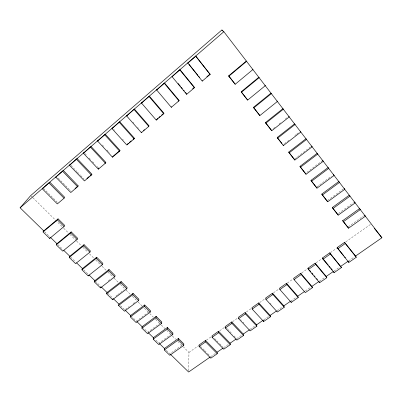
<?xml version="1.0" encoding="UTF-8"?>
<svg xmlns="http://www.w3.org/2000/svg" width="402" height="402" viewBox="0 0 402 402"><rect width="100%" height="100%" fill="white"/><g stroke="black" fill="none" stroke-linecap="round" stroke-linejoin="round"><path stroke-width="0.3" stroke-dasharray="2.01 1.51" d="M188.638 370.795L188.955 352.433L183.608 347.132M273.305 128.555L274.752 127.409M279.099 123.972L280.551 122.826M285.38 119.002L286.827 117.856M108.284 280.892L111.213 278.611M284.47 143.685L289.415 139.836M294.852 135.6L296.334 134.444M296.832 134.057L298.314 132.901M115.917 296.093L117.379 294.973M117.866 294.601L124.198 289.741M294.847 158.906L310.59 146.836M125.293 309.48L129.183 306.545M133.067 303.611L134.524 302.51M306.957 172.312L322.138 160.855M148.941 311.811L136.399 321.138L130.63 315.52M316.892 186.9L331.439 176.081M160.277 323.062L147.775 332.223L142.549 327.133M327.57 200.472L343.042 189.136M171.408 334.102L158.941 343.107L155.097 339.358M338.524 213.412L353.423 202.653M181.835 345.298L169.905 353.79L164.87 348.881M348.298 226.793L363.569 215.919M188.955 352.433L198.694 345.569M206.382 340.147L211.507 336.534M219.708 330.751L224.834 327.138M232.522 321.716L237.647 318.098M246.356 311.957L251.481 308.344M259.682 302.56L264.807 298.942M273.521 292.802L278.646 289.189M287.36 283.043L292.993 279.068M301.706 272.923L306.832 269.31M316.057 262.802L321.695 258.828M330.409 252.682L336.559 248.346M345.78 241.843L370.383 224.492M210.728 356.659L215.668 353.232M223.607 347.715L228.612 344.243M236.667 338.645L241.743 335.122M249.908 329.449L255.059 325.871M263.828 319.781L268.672 316.414M276.963 310.656L282.375 306.897M290.787 301.053L296.771 296.897M305.314 290.963L310.374 287.445M319.55 281.073L325.198 277.149M333.956 271.069L339.796 267.008M348.619 260.883L354.544 256.767M44.647 231.733L49.933 236.889M57.782 244.532L62.963 249.582M70.657 257.079L75.742 262.029M83.787 269.873L88.234 274.204M95.284 281.073L100.957 286.601M107.862 293.329L112.997 298.334M120.61 305.751L124.811 309.847M31.17 196.005L32.507 197.327M32.954 197.769L63.265 227.818M63.707 228.261L69.501 234.004M69.948 234.446L76.189 240.637M76.636 241.074L82.43 246.823M82.872 247.265L87.777 252.124M89.561 253.893L94.018 258.31M95.802 260.079L101.595 265.822M102.043 266.265L106.053 270.239M107.836 272.008L113.63 277.752M114.078 278.194L118.535 282.616M120.314 284.385L125.665 289.686M126.107 290.128L130.57 294.545M132.348 296.314L137.7 301.616M138.142 302.058L142.157 306.038M144.383 308.244L149.288 313.108M149.735 313.55L153.298 317.083M155.529 319.294L160.875 324.595M161.323 325.037L164.89 328.57M166.669 330.338L172.021 335.645M172.463 336.082L175.584 339.177M177.815 341.388L183.161 346.69M43.537 188.382L57.576 202.513M200.407 346.273L204.281 350.167M204.708 350.599L207.291 353.197M207.718 353.629L210.301 356.227M58.275 178.126L70.973 191.151M214.613 338.489L216.326 340.248M216.753 340.69L219.326 343.323M219.753 343.765L222.753 346.841M71.018 165.423L76.958 171.634M77.38 172.076L80.35 175.182M80.777 175.629L84.169 179.176M226.437 327.947L227.286 328.836M227.713 329.283L229.416 331.067M229.843 331.514L232.401 334.188M234.11 335.971L235.386 337.308M84.882 153.453L86.576 155.257M89.113 157.966L90.807 159.77M92.5 161.574L95.038 164.282M97.148 166.539L98.42 167.89M240.572 319.489L241.421 320.399M243.12 322.208L243.969 323.113M102.349 144.961L104.46 147.253M106.987 150.006L109.52 152.76M113.721 129.389L114.56 130.323M122.545 139.187L123.389 140.122M270.244 303.193L271.084 304.123M133.132 122.324L133.946 123.248M137.615 127.404L138.429 128.323"/><path stroke-width="0.6" d="M194.417 87.742L194.417 87.309L179.97 69.636L172.091 76.717L186.649 94.324L194.417 87.742L179.89 69.978M183.774 345.368L183.82 343.881L178.387 338.479L164.448 348.469L164.317 349.971L169.795 355.303L183.774 345.368L178.312 339.946L178.387 338.479M172.805 334.474L172.9 333.022L167.368 327.519L153.383 337.69L153.202 339.157L158.785 344.589L172.805 334.474L167.242 328.952L167.368 327.519M186.649 94.324L186.694 93.857M161.629 323.379L161.78 321.962L156.137 316.354L142.117 326.705L141.881 328.138L147.569 333.675L161.629 323.379L155.966 317.751L156.137 316.354M210.145 74.41L195.689 56.054L210.145 74.41L202.246 81.103L187.794 62.878M150.242 312.073L150.443 310.696L144.695 304.977L130.63 315.52L130.343 316.912L136.137 322.55L150.242 312.073L144.469 306.334L144.695 304.977M178.95 100.847L179.036 100.349L164.524 82.988L156.695 90.028L171.317 107.319L178.95 100.847L164.358 83.4M138.64 300.545L138.896 299.209L133.037 293.385L118.932 304.118L118.585 305.47L124.489 311.218L138.64 300.545L132.75 294.701L133.037 293.385M171.317 107.319L171.438 106.791M126.811 288.797L127.122 287.5L121.148 281.566L107.002 292.495L106.6 293.812L112.62 299.671L126.811 288.797L120.806 282.842L121.148 281.566M112.62 299.671L112.872 298.776M163.745 113.736L163.905 113.178L149.333 96.118L141.554 103.108L156.237 120.097L163.745 113.736L149.092 96.596M114.751 276.822L115.123 275.571L109.032 269.516L94.847 280.651L94.385 281.923L100.52 287.897L114.751 276.822L108.63 270.747L109.032 269.516M172.091 76.717L172.212 76.345M100.52 287.897L100.812 287.033M156.237 120.097L157.84 118.324M102.45 264.611L102.882 263.4L96.676 257.225L82.45 268.571L81.928 269.802L88.184 275.893L102.45 264.611L96.209 258.411L96.676 257.225M148.79 126.409L149.031 125.791L134.399 109.027L126.67 115.972L141.409 132.67L148.79 126.409L134.082 109.565M88.184 275.893L88.515 275.058M141.409 132.67L141.685 132.017M89.907 252.154L90.405 250.994L84.068 244.692L69.812 256.255L69.219 257.436L75.606 263.647L89.907 252.154L83.541 245.833L84.068 244.692M156.695 90.028L156.896 89.581M134.087 138.876L134.399 138.198L119.711 121.721L112.032 128.62L126.821 145.032L134.087 138.876L119.319 122.324M77.109 239.446L77.671 238.336L71.214 231.909L56.918 243.692L56.26 244.828L62.772 251.165L77.109 239.446L70.616 232.999L71.214 231.909M119.62 151.137L120.002 150.398L105.269 134.203L97.636 141.062L112.475 157.192L119.62 151.137L104.801 134.866M112.475 157.192L112.892 156.428M141.554 103.108L141.836 102.6M105.389 163.202L105.837 162.408L91.058 146.489L83.47 153.298L98.359 169.157L105.389 163.202L90.525 147.207M64.054 226.482L64.687 225.421L58.094 218.864L43.768 230.874L43.039 231.959L49.682 238.426L64.054 226.482L57.426 219.899L58.094 218.864M98.359 169.157L98.842 168.343M91.385 175.071L91.902 174.227L77.078 158.569L69.541 165.338L84.465 180.935L91.385 175.071L76.475 159.343M126.67 115.972L127.027 115.399M49.682 238.426L50.144 237.688M77.606 186.749L78.184 185.855L63.32 170.458L55.828 177.187L70.797 192.518L77.606 186.749L62.657 171.287M112.032 128.62L112.459 127.987M64.044 198.246L64.687 197.302L49.783 182.156L42.341 188.845L57.34 203.925L64.044 198.246L49.059 183.041M97.636 141.062L98.133 140.373M83.47 153.298L84.038 152.554M69.541 165.338L70.169 164.539M55.828 177.187L56.526 176.332M42.341 188.845L43.094 187.94M43.768 230.874L20.1 207.814L30.723 195.563L221.899 29.979L223.854 31.708L381.9 237.768L355.534 256.084L344.574 242.371L337.127 247.627L348.841 262.421L356.283 257.255L355.534 256.084M20.1 207.814L223.854 31.708M187.759 63.184L195.694 56.325M75.023 188.533L78.184 185.855M86.852 178.508L89.149 176.558M90.068 175.78L91.902 174.227M104.907 163.202L105.837 162.408M113.364 156.026L120.002 150.398M127.173 144.323L128.524 143.172M129.429 142.408L131.238 140.876M133.042 139.343L134.399 138.198M143.519 130.459L144.439 129.68M158.775 117.53L160.172 116.344M161.574 115.153L163.905 113.178M178.086 101.158L179.036 100.349M192.598 88.852L194.417 87.309M206.829 76.787L210.065 74.043M228.859 76.219L228.678 75.842L246.346 61.034L246.622 61.33L228.859 76.219L235.195 84.264L252.918 69.536L252.607 69.199M43.039 231.959L57.426 219.899M241.461 92.224L241.215 91.772L258.803 77.269L259.144 77.651L241.461 92.224L247.657 100.093L265.3 85.676L264.928 85.259M56.26 244.828L70.616 232.999M253.783 107.877L253.476 107.349L270.983 93.153L271.385 93.616L253.783 107.877L259.843 115.575L277.405 101.46L276.973 100.962M69.219 257.436L83.541 245.833M265.838 123.193L265.471 122.585L282.897 108.686L283.36 109.223L265.838 123.193L271.767 130.725L289.244 116.902L288.757 116.329M81.928 269.802L96.209 258.411M277.636 138.172L277.214 137.499L294.555 123.886L295.073 124.494L277.636 138.172L283.435 145.544L300.832 132.007L300.289 131.364M94.385 281.923L108.63 270.747M289.179 152.84L288.701 152.097L305.962 138.76L306.53 139.439L289.179 152.84L294.857 160.056L312.168 146.79L311.575 146.077M106.6 293.812L120.806 282.842M300.48 167.192L299.952 166.388L317.128 153.318L317.751 154.066L300.48 167.192L306.043 174.257L323.268 161.262L322.625 160.483M118.585 305.47L132.75 294.701M311.545 181.247L310.967 180.382L328.062 167.574L328.73 168.383L311.545 181.247L316.992 188.166L334.132 175.428L333.444 174.589M130.343 316.912L144.469 306.334M322.379 195.015L321.756 194.091L338.77 181.533L339.484 182.402L322.379 195.015L327.715 201.789L344.775 189.302L344.042 188.402M141.881 328.138L155.966 317.751M332.328 207.517L349.258 195.206L350.011 196.131L332.997 208.497L332.328 207.517L338.223 215.135L355.197 202.894L354.418 201.935M153.202 339.157L167.242 328.952M342.685 220.678L359.529 208.598L360.328 209.583L343.398 221.708L342.685 220.678L347.423 226.693M164.317 349.971L178.312 339.946M343.398 221.708L348.519 228.215L365.408 216.206L364.589 215.196M205.558 340.429L199.116 344.976L199.136 346.459L210.799 358.187L217.246 353.715L217.145 352.202L205.558 340.429L205.608 341.901L217.246 353.715M218.577 331.248L212.045 335.856L212.12 337.313L223.733 349.212L230.271 344.675L230.115 343.197L218.577 331.248L218.683 332.69L230.271 344.675M231.778 321.937L225.155 326.61L225.291 328.037L236.848 340.112L243.476 335.514L243.265 334.062L231.778 321.937L231.944 323.344L243.476 335.514M245.175 312.49L238.451 317.228L238.647 318.625L250.155 330.881L256.878 326.218L256.602 324.801L245.175 312.49L245.401 313.867L256.878 326.218M258.757 302.907L251.938 307.716L252.2 309.078L263.647 321.52L270.466 316.791L270.129 315.404L258.757 302.907L259.049 304.249L270.466 316.791M272.541 293.184L265.627 298.063L265.948 299.389L277.335 312.027L284.254 307.223L283.852 305.872L272.541 293.184L272.898 294.495L284.254 307.223M286.525 283.32L279.511 288.269L279.898 289.561L291.219 302.389L298.239 297.52L297.771 296.204L286.525 283.32L286.948 284.596L298.239 297.52M300.716 273.31L293.596 278.335L294.053 279.591L305.309 292.616L312.429 287.676L311.897 286.39L300.716 273.31L301.209 274.546L312.429 287.676M307.892 268.25L315.118 263.149L326.228 276.435L326.831 277.687L319.605 282.701L308.419 269.466L307.892 268.25L308.686 269.189M322.404 258.014L329.735 252.838L341.449 267.546L334.112 272.631L322.997 259.195L322.404 258.014L328.333 265.189M199.136 346.459L205.608 341.901M212.12 337.313L218.683 332.69M225.291 328.037L231.944 323.344M238.647 318.625L245.401 313.867M252.2 309.078L259.049 304.249M265.948 299.389L272.898 294.495M279.898 289.561L286.948 284.596M294.053 279.591L301.209 274.546M308.419 269.466L315.681 264.35L315.118 263.149M322.997 259.195L330.374 253.999L329.735 252.838M337.801 248.768L345.288 243.491L356.283 257.255M210.216 357.021L188.618 372.021L170.353 354.222M217.145 352.202L223.11 348.062M230.115 343.197L236.165 338.997M243.265 334.062L249.401 329.801M256.602 324.801L263.34 320.118M270.129 315.404L276.476 310.992M283.852 305.872L290.289 301.399M297.771 296.204L304.304 291.666M311.897 286.39L319.032 281.43L319.605 282.701M326.228 276.435L333.474 271.405L334.112 272.631M340.77 266.335L348.122 261.23L348.841 262.421M50.376 237.316L56.918 243.692M63.828 250.421L69.812 256.255M76.611 262.883L82.45 268.571M89.118 275.068L94.847 280.651M101.389 287.023L107.002 292.495M113.419 298.746L118.932 304.118M125.258 310.279L130.63 315.52M136.841 321.565L142.117 326.705M148.207 332.645L153.383 337.69M159.368 343.519L164.448 348.469M309.485 270.134L310.676 271.546M311.872 272.958L313.068 274.37M314.258 275.782L315.057 276.722M316.645 278.606L317.444 279.551M315.681 264.35L326.831 277.687M178.086 83.445L180.433 86.284M181.217 87.229L182.387 88.651M183.563 90.068L184.347 91.018M185.518 92.435L186.302 93.385M329.122 266.144L330.308 267.576M331.097 268.536L332.283 269.968M330.374 253.999L341.449 267.546M374.433 228.512L381.9 237.768M188.965 64.32L197.925 75.405M198.704 76.37L199.482 77.33M337.127 247.627L343.805 255.883M344.589 256.853L345.373 257.828M228.678 75.842L235.195 84.264M241.215 91.772L247.657 100.093M253.476 107.349L259.843 115.575M265.471 122.585L271.767 130.725M277.214 137.499L281.832 143.368M288.701 152.097L294.857 160.056M299.952 166.388L306.043 174.257M310.967 180.382L316.992 188.166M321.756 194.091L327.715 201.789M332.997 208.497L338.223 215.135M221.899 29.979L222.663 30.974M347.785 227.155L348.519 228.215M282.988 144.841L283.435 145.544M344.574 242.371L345.288 243.491M290.932 301.5L291.219 302.389M263.441 320.585L263.647 321.52M202.206 80.707L202.246 81.103"/></g></svg>
